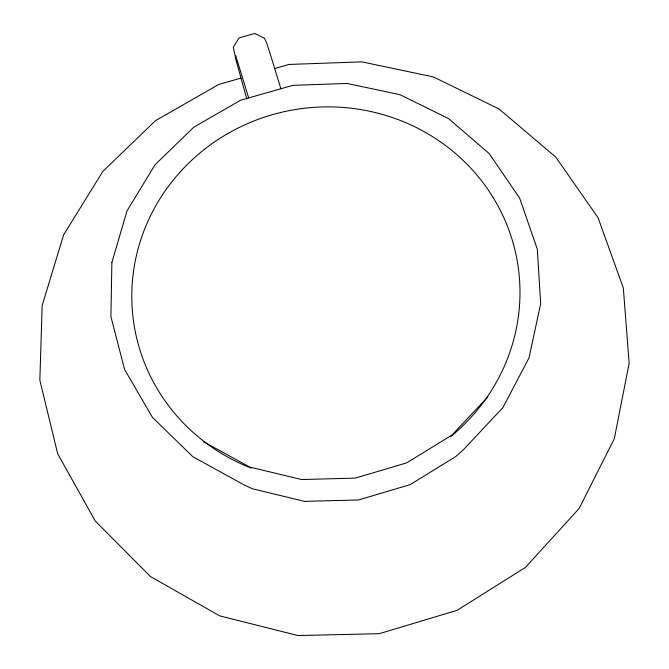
<?xml version="1.0" encoding="UTF-8"?>
<svg xmlns="http://www.w3.org/2000/svg" width="669" height="669" viewBox="0 0 669 669"><rect width="100%" height="100%" fill="white"/><g stroke="black" fill="none" stroke-linecap="round" stroke-linejoin="round"><path stroke-width="1" d="M487.944 396.859L451.968 435.076L406.618 462.898L355.197 478.118L301.585 479.531L249.805 467.079L203.71 441.833M240.857 78.139L218.796 84.419L155.459 120.704L102.842 171.415L63.622 234.827L42.147 305.616L39.856 380.235L57.676 453.758L95.182 520.908L150.374 576.486L219.649 615.856L297.973 635.55L379.298 633.685L457.178 610.295L525.5 567.354L579.103 508.532L614.309 438.697L629.144 363.334L623.332 287.996L598.086 217.81L555.822 157.148L498.999 108.93L433.328 76.91L361.904 61.866L288.983 64.45L274.942 68.447M235.722 55.694L248.625 97.799M280.871 88.818L270.845 55.945L266.605 42.9L264.498 38.292L254.722 33.45L239.092 37.882L233.28 47.148L236.149 60.528L246.853 99.112M251.285 468.158A194.244 187.32 -8.4 0 1 160.777 197.455A194.244 187.32 -8.4 0 1 452.804 151.227A194.244 187.32 -8.4 0 1 450.772 436.581M111.882 262.516L110.903 316.604L124.601 369.48L152.448 417.381L192.831 456.71L243.064 484.356L252.355 488.755L304.479 501.365L358.442 499.969L410.181 484.624L455.806 456.534L463.709 449.417L502.879 407.638L529.054 357.806L540.677 303.701L537.316 249.236L519.654 198.133L489.265 153.669L448.447 118.522L399.995 94.697L347.035 83.449L292.821 85.348L240.664 100.216L193.742 127.21L155.007 164.808L127.035 210.827L111.882 262.516"/></g></svg>
